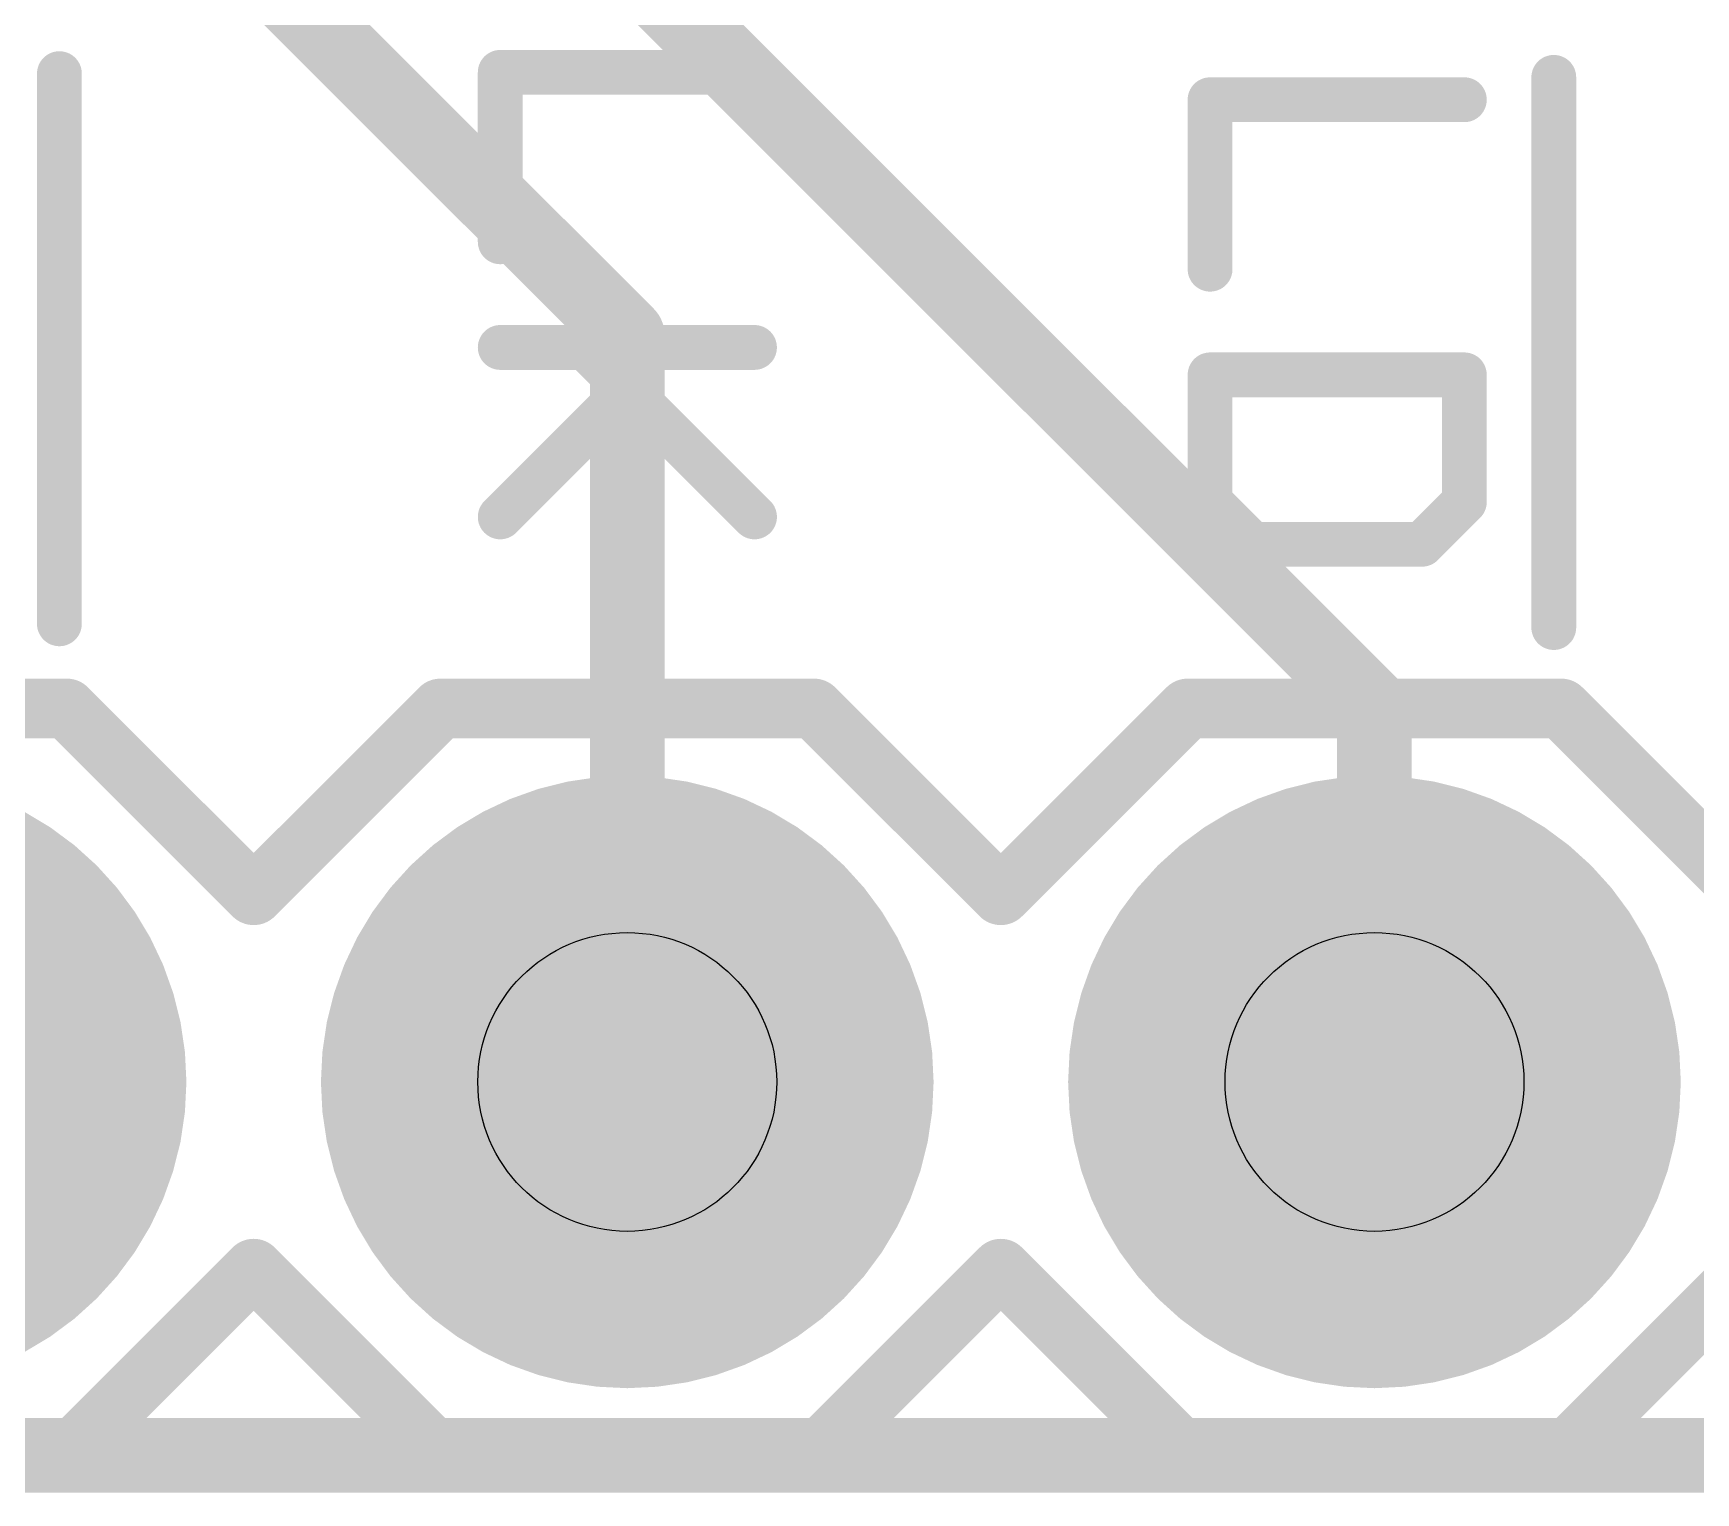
# Model space of a CAD drawing. Extents: x -32 to 75, y -18 to 32.
# Drawn here: x 10.68 to 16.33, y -0.13 to 4.84 of the extents above; entities that cross this region are included whole.
import ezdxf

# ---------------------------------------------------------------- set-up
doc = ezdxf.new("R2010")
doc.units = 0
for name, color, linetype in [('1', 12, 'CONTINUOUS'), ('16', 132, 'CONTINUOUS'), ('17', 110, 'CONTINUOUS'), ('20', 53, 'CONTINUOUS'), ('21', 53, 'CONTINUOUS'), ('29', 253, 'CONTINUOUS'), ('30', 253, 'CONTINUOUS'), ('44', 253, 'CONTINUOUS'), ('51', 53, 'CONTINUOUS')]:
    doc.layers.add(name, color=color, linetype=linetype)

# ---------------------------------------------------------------- blocks, each defined once
blk = doc.blocks.new('RECT')
blk.add_solid([(-0.5, -0.5), (0.5, -0.5), (-0.5, 0.5), (0.5, 0.5)])
blk = doc.blocks.new('ROUNDP')
at = {"const_width": 0.5}
blk.add_lwpolyline([(0, -0.25, 1), (0, 0.25, 1), (0, -0.25)], format="xyb", dxfattribs=at)

msp = doc.modelspace()

# ---------------------------------------------------------------- linework, layer by layer
at = {"layer": '1', "const_width": 0.254}
for points in [[(12.192, 5.588), (15.24, 2.54)], [(11.43, 5.08), (12.7, 3.81)], [(12.7, 3.81), (12.7, 1.27)], [(15.24, 2.54), (15.24, 1.27)], [(20.32, 0), (0, 0)]]:
    msp.add_lwpolyline(points, dxfattribs=at)
at = {"layer": '1', "const_width": 0.127}
for points in [[(12.7635, 3.81, 1), (12.6365, 3.81)], [(12.6551, 3.7651, 1), (12.7449, 3.8549)], [(15.3035, 2.54, 1), (15.1765, 2.54)], [(15.1951, 2.4951, 1), (15.2849, 2.5849)], [(12.6365, 1.27, 1), (12.7635, 1.27)], [(15.1765, 1.27, 1), (15.3035, 1.27)]]:
    msp.add_lwpolyline(points, format="xyb", dxfattribs=at)
at = {"layer": '16', "const_width": 0.254}
msp.add_lwpolyline([(20.32, 0), (0, 0)], dxfattribs=at)
at = {"layer": '20', "const_width": 0.254}
msp.add_lwpolyline([(0, 0), (20.32, 0)], dxfattribs=at)
at = {"layer": '21'}
for points, const_width in [([(10.7696, 4.699), (10.7696, 2.828)], 0.1524), ([(13.1325, 4.7033), (12.2682, 4.7033)], 0.1524), ([(12.2682, 4.7033), (12.2682, 4.1271)], 0.1524), ([(15.8496, 4.6864), (15.8496, 2.8154)], 0.1524), ([(15.5455, 4.6102), (14.6812, 4.6102)], 0.1524), ([(14.6812, 4.6102), (14.6812, 4.034)], 0.1524), ([(13.1325, 3.7678), (12.2682, 3.7678)], 0.1524), ([(12.5563, 3.7678), (13.1325, 3.1915)], 0.1524), ([(15.5455, 3.6747), (14.6812, 3.6747)], 0.1524), ([(14.6812, 3.6747), (14.6812, 3.2426)], 0.1524), ([(15.5455, 3.2426), (15.5455, 3.6747)], 0.1524), ([(12.7004, 3.6237), (12.2682, 3.1915)], 0.1524), ([(14.6812, 3.2426), (14.8253, 3.0985)], 0.1524), ([(15.4015, 3.0985), (15.5455, 3.2426)], 0.1524), ([(14.8253, 3.0985), (15.4015, 3.0985)], 0.1524), ([(9.525, 2.54), (10.795, 2.54)], 0.2032), ([(10.795, 2.54), (11.43, 1.905)], 0.2032), ([(12.065, 2.54), (11.43, 1.905)], 0.2032), ([(12.065, 2.54), (13.335, 2.54)], 0.2032), ([(13.335, 2.54), (13.97, 1.905)], 0.2032), ([(13.97, 1.905), (14.605, 2.54)], 0.2032), ([(14.605, 2.54), (15.875, 2.54)], 0.2032), ([(15.875, 2.54), (16.51, 1.905)], 0.2032), ([(11.43, 0.635), (10.795, 0)], 0.2032), ([(11.43, 0.635), (12.065, 0)], 0.2032), ([(13.97, 0.635), (13.335, 0)], 0.2032), ([(14.605, 0), (13.97, 0.635)], 0.2032), ([(16.51, 0.635), (15.875, 0)], 0.2032), ([(10.795, 0), (9.525, 0)], 0.2032), ([(13.335, 0), (12.065, 0)], 0.2032), ([(15.875, 0), (14.605, 0)], 0.2032)]:
    msp.add_lwpolyline(points, dxfattribs=dict(at, const_width=const_width))
for points, const_width in [([(10.8077, 4.699, 1), (10.7315, 4.699)], 0.0762), ([(12.2682, 4.7414, 1), (12.2682, 4.6652)], 0.0762), ([(12.3063, 4.7033, 1), (12.2301, 4.7033)], 0.0762), ([(13.1325, 4.6652, 1), (13.1325, 4.7414)], 0.0762), ([(15.8877, 4.6864, 1), (15.8115, 4.6864)], 0.0762), ([(14.6812, 4.6483, 1), (14.6812, 4.5721)], 0.0762), ([(14.7193, 4.6102, 1), (14.6431, 4.6102)], 0.0762), ([(15.5455, 4.5721, 1), (15.5455, 4.6483)], 0.0762), ([(12.2301, 4.1271, 1), (12.3063, 4.1271)], 0.0762), ([(14.6431, 4.034, 1), (14.7193, 4.034)], 0.0762), ([(12.2682, 3.8059, 1), (12.2682, 3.7297)], 0.0762), ([(12.5833, 3.7947, 1), (12.5294, 3.7408)], 0.0762), ([(13.1325, 3.7297, 1), (13.1325, 3.8059)], 0.0762), ([(14.6812, 3.7128, 1), (14.6812, 3.6366)], 0.0762), ([(14.7193, 3.6747, 1), (14.6431, 3.6747)], 0.0762), ([(15.5836, 3.6747, 1), (15.5074, 3.6747)], 0.0762), ([(15.5455, 3.6366, 1), (15.5455, 3.7128)], 0.0762), ([(12.7273, 3.5968, 1), (12.6734, 3.6506)], 0.0762), ([(14.7081, 3.2695, 1), (14.6543, 3.2156)], 0.0762), ([(14.6431, 3.2426, 1), (14.7193, 3.2426)], 0.0762), ([(15.5074, 3.2426, 1), (15.5836, 3.2426)], 0.0762), ([(15.5725, 3.2156, 1), (15.5186, 3.2695)], 0.0762), ([(12.2413, 3.2185, 1), (12.2951, 3.1646)], 0.0762), ([(13.1056, 3.1646, 1), (13.1595, 3.2185)], 0.0762), ([(14.8253, 3.1366, 1), (14.8253, 3.0604)], 0.0762), ([(15.4015, 3.0604, 1), (15.4015, 3.1366)], 0.0762), ([(14.7983, 3.0716, 1), (14.8522, 3.1254)], 0.0762), ([(15.3745, 3.1254, 1), (15.4284, 3.0716)], 0.0762), ([(10.7315, 2.828, 1), (10.8077, 2.828)], 0.0762), ([(15.8115, 2.8154, 1), (15.8877, 2.8154)], 0.0762), ([(10.8309, 2.5759, 1), (10.7591, 2.5041)], 0.1016), ([(10.795, 2.4892, 1), (10.795, 2.5908)], 0.1016), ([(12.065, 2.5908, 1), (12.065, 2.4892)], 0.1016), ([(12.1009, 2.5041, 1), (12.0291, 2.5759)], 0.1016), ([(13.3709, 2.5759, 1), (13.2991, 2.5041)], 0.1016), ([(13.335, 2.4892, 1), (13.335, 2.5908)], 0.1016), ([(14.605, 2.5908, 1), (14.605, 2.4892)], 0.1016), ([(14.6409, 2.5041, 1), (14.5691, 2.5759)], 0.1016), ([(15.9109, 2.5759, 1), (15.8391, 2.5041)], 0.1016), ([(15.875, 2.4892, 1), (15.875, 2.5908)], 0.1016), ([(11.3941, 1.9409, 1), (11.4659, 1.8691)], 0.1016), ([(11.3941, 1.8691, 1), (11.4659, 1.9409)], 0.1016), ([(13.9341, 1.9409, 1), (14.0059, 1.8691)], 0.1016), ([(13.9341, 1.8691, 1), (14.0059, 1.9409)], 0.1016), ([(11.4659, 0.6709, 1), (11.3941, 0.5991)], 0.1016), ([(11.4659, 0.5991, 1), (11.3941, 0.6709)], 0.1016), ([(14.0059, 0.6709, 1), (13.9341, 0.5991)], 0.1016), ([(14.0059, 0.5991, 1), (13.9341, 0.6709)], 0.1016), ([(10.7591, 0.0359, 1), (10.8309, -0.0359)], 0.1016), ([(10.795, -0.0508, 1), (10.795, 0.0508)], 0.1016), ([(12.065, 0.0508, 1), (12.065, -0.0508)], 0.1016), ([(12.0291, -0.0359, 1), (12.1009, 0.0359)], 0.1016), ([(13.2991, 0.0359, 1), (13.3709, -0.0359)], 0.1016), ([(13.335, -0.0508, 1), (13.335, 0.0508)], 0.1016), ([(14.605, 0.0508, 1), (14.605, -0.0508)], 0.1016), ([(14.5691, -0.0359, 1), (14.6409, 0.0359)], 0.1016), ([(15.8391, 0.0359, 1), (15.9109, -0.0359)], 0.1016), ([(15.875, -0.0508, 1), (15.875, 0.0508)], 0.1016)]:
    msp.add_lwpolyline(points, format="xyb", dxfattribs=dict(at, const_width=const_width))
at = {"layer": '44'}
for centre in [(12.7, 1.27), (15.24, 1.27)]:
    msp.add_circle(centre, 0.508, dxfattribs=at)

# ---------------------------------------------------------------- block references
at = {"layer": '17', "xscale": 1.8796, "yscale": 1.8796, "rotation": 90}
for p in [(10.16, 1.27), (10.16, 1.27), (12.7, 1.27), (12.7, 1.27), (15.24, 1.27), (15.24, 1.27)]:
    msp.add_blockref('ROUNDP', p, dxfattribs=at)
at = {"layer": '29', "xscale": 2.0828, "yscale": 2.0828, "rotation": 90}
for p in [(10.16, 1.27), (12.7, 1.27), (15.24, 1.27)]:
    msp.add_blockref('ROUNDP', p, dxfattribs=at)
at = {"layer": '30', "xscale": 2.0828, "yscale": 2.0828, "rotation": 90}
for p in [(10.16, 1.27), (12.7, 1.27), (15.24, 1.27)]:
    msp.add_blockref('ROUNDP', p, dxfattribs=at)
at = {"layer": '51', "xscale": 0.508, "yscale": 0.508}
for p in [(12.7, 1.27), (15.24, 1.27)]:
    msp.add_blockref('RECT', p, dxfattribs=at)

doc.saveas('drawing.dxf')
